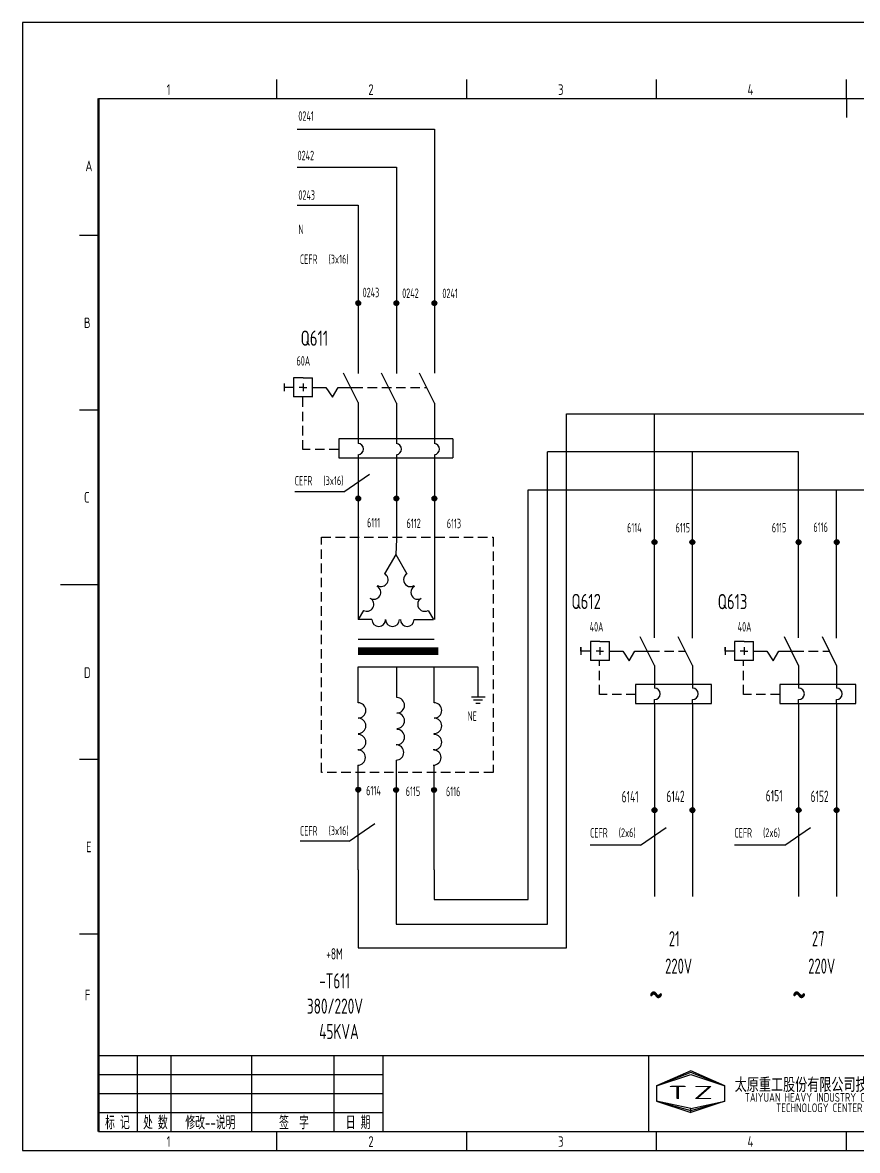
# Model space of a CAD drawing. Header units: millimetres. Extents: x -1988 to 7027, y -1849 to 2867.
# Drawn here: x 90.5 to 310.4, y 380.4 to 677.4 of the extents above; entities that cross this region are included whole.
import ezdxf
from ezdxf.enums import TextEntityAlignment as Align

# ---------------------------------------------------------------- set-up
doc = ezdxf.new("R2010")
doc.units = ezdxf.units.MM
doc.header["$LTSCALE"] = 10
doc.linetypes.add('DASHED2', pattern=[0.375, 0.25, -0.125])
doc.linetypes.add('HIDDEN', pattern=[0.375, 0.25, -0.125])
for name, color, linetype in [('01', 7, 'Continuous'), ('CONTINUOUS', 7, 'Continuous'), ('DASHED', 7, 'HIDDEN')]:
    doc.layers.add(name, color=color, linetype=linetype)
doc.styles.add('ROMAN', font='ROMANC.shx', dxfattribs={"width": 0.7, "height": 0.7})
doc.styles.add('ROMANS', font='romans', dxfattribs={"width": 0.67, "bigfont": 'hzlib'})
doc.styles.get("Standard").update_dxf_attribs({"font": 'isocp', "width": 0.707, "bigfont": 'intecad.shx'})

msp = doc.modelspace()

# ---------------------------------------------------------------- hatches: boundary and pattern name
h = msp.add_hatch()
h.set_pattern_fill('ANGLE', scale=0.1, style=0)
h.set_pattern_definition([(0, (-651.0083, 376.28814), (0, 0.6985), [0.508, -0.1905]), (90, (-651.0083, 376.28814), (-0.6985, 4e-17), [0.508, -0.1905])])
h.paths.add_polyline_path([(178.27, 603.56, 1), (179.51, 603.56, 1)])
h = msp.add_hatch()
h.set_pattern_fill('ANGLE', scale=0.01, style=0)
h.set_pattern_definition([(0, (-652.03515, 389.76337), (0, 0.06985), [0.0508, -0.01905]), (90, (-652.03515, 389.76337), (-0.06985, 4e-18), [0.0508, -0.01905])])
h.paths.add_polyline_path([(178.27, 603.56, 1), (179.51, 603.56, 1)])
h = msp.add_hatch()
h.set_pattern_fill('ANGLE', scale=0.01, style=0)
h.set_pattern_definition([(0, (-641.965094, 389.76337), (0, 0.06985), [0.0508, -0.01905]), (90, (-641.965094, 389.76337), (-0.06985, 4e-18), [0.0508, -0.01905])])
h.paths.add_polyline_path([(188.34, 603.56, 1), (189.58, 603.56, 1)])
h = msp.add_hatch()
h.set_pattern_fill('ANGLE', scale=0.1, style=0)
h.set_pattern_definition([(0, (-640.93826, 376.28814), (0, 0.6985), [0.508, -0.1905]), (90, (-640.93826, 376.28814), (-0.6985, 4e-17), [0.508, -0.1905])])
h.paths.add_polyline_path([(188.34, 603.56, 1), (189.58, 603.56, 1)])
h = msp.add_hatch()
h.set_pattern_fill('ANGLE', scale=0.1, style=0)
h.set_pattern_definition([(0, (-630.93826, 376.28814), (0, 0.6985), [0.508, -0.1905]), (90, (-630.93826, 376.28814), (-0.6985, 4e-17), [0.508, -0.1905])])
h.paths.add_polyline_path([(198.34, 603.56, 1), (199.58, 603.56, 1)])
h = msp.add_hatch()
h.set_pattern_fill('ANGLE', scale=0.01, style=0)
h.set_pattern_definition([(0, (-631.965094, 389.76337), (0, 0.06985), [0.0508, -0.01905]), (90, (-631.965094, 389.76337), (-0.06985, 4e-18), [0.0508, -0.01905])])
h.paths.add_polyline_path([(198.34, 603.56, 1), (199.58, 603.56, 1)])
h = msp.add_hatch()
h.set_pattern_fill('ANGLE', scale=0.01, style=0)
h.set_pattern_definition([(0, (-652.03515, 338.328755), (0, 0.06985), [0.0508, -0.01905]), (90, (-652.03515, 338.328755), (-0.06985, 4e-18), [0.0508, -0.01905])])
h.paths.add_polyline_path([(178.27, 552.12, 1), (179.51, 552.12, 1)])
h = msp.add_hatch()
h.set_pattern_fill('ANGLE', scale=0.1, style=0)
h.set_pattern_definition([(0, (-651.0083, 324.8535), (0, 0.6985), [0.508, -0.1905]), (90, (-651.0083, 324.8535), (-0.6985, 4e-17), [0.508, -0.1905])])
h.paths.add_polyline_path([(178.27, 552.12, 1), (179.51, 552.12, 1)])
h = msp.add_hatch()
h.set_pattern_fill('ANGLE', scale=0.1, style=0)
h.set_pattern_definition([(0, (-640.93826, 324.8535), (0, 0.6985), [0.508, -0.1905]), (90, (-640.93826, 324.8535), (-0.6985, 4e-17), [0.508, -0.1905])])
h.paths.add_polyline_path([(188.34, 552.12, 1), (189.58, 552.12, 1)])
h = msp.add_hatch()
h.set_pattern_fill('ANGLE', scale=0.01, style=0)
h.set_pattern_definition([(0, (-641.965094, 338.328755), (0, 0.06985), [0.0508, -0.01905]), (90, (-641.965094, 338.328755), (-0.06985, 4e-18), [0.0508, -0.01905])])
h.paths.add_polyline_path([(188.34, 552.12, 1), (189.58, 552.12, 1)])
h = msp.add_hatch()
h.set_pattern_fill('ANGLE', scale=0.01, style=0)
h.set_pattern_definition([(0, (-631.965094, 338.328755), (0, 0.06985), [0.0508, -0.01905]), (90, (-631.965094, 338.328755), (-0.06985, 4e-18), [0.0508, -0.01905])])
h.paths.add_polyline_path([(198.34, 552.12, 1), (199.58, 552.12, 1)])
h = msp.add_hatch()
h.set_pattern_fill('ANGLE', scale=0.1, style=0)
h.set_pattern_definition([(0, (-630.93826, 324.8535), (0, 0.6985), [0.508, -0.1905]), (90, (-630.93826, 324.8535), (-0.6985, 4e-17), [0.508, -0.1905])])
h.paths.add_polyline_path([(198.34, 552.12, 1), (199.58, 552.12, 1)])
h = msp.add_hatch()
h.set_pattern_fill('ANGLE', scale=0.01, style=0)
h.set_pattern_definition([(0, (-573.98369, 326.7962), (0, 0.06985), [0.0508, -0.01905]), (90, (-573.98369, 326.7962), (-0.06985, 4e-18), [0.0508, -0.01905])])
h.paths.add_polyline_path([(256.32, 540.59, 1), (257.56, 540.59, 1)])
h = msp.add_hatch()
h.set_pattern_fill('ANGLE', scale=0.1, style=0)
h.set_pattern_definition([(0, (-572.95685, 313.321), (0, 0.6985), [0.508, -0.1905]), (90, (-572.95685, 313.321), (-0.6985, 4e-17), [0.508, -0.1905])])
h.paths.add_polyline_path([(256.32, 540.59, 1), (257.56, 540.59, 1)])
h = msp.add_hatch()
h.set_pattern_fill('ANGLE', scale=0.1, style=0)
h.set_pattern_definition([(0, (-562.9869, 313.321), (0, 0.6985), [0.508, -0.1905]), (90, (-562.9869, 313.321), (-0.6985, 4e-17), [0.508, -0.1905])])
h.paths.add_polyline_path([(266.29, 540.59, 1), (267.53, 540.59, 1)])
h = msp.add_hatch()
h.set_pattern_fill('ANGLE', scale=0.01, style=0)
h.set_pattern_definition([(0, (-564.01375, 326.7962), (0, 0.06985), [0.0508, -0.01905]), (90, (-564.01375, 326.7962), (-0.06985, 4e-18), [0.0508, -0.01905])])
h.paths.add_polyline_path([(266.29, 540.59, 1), (267.53, 540.59, 1)])
h = msp.add_hatch()
h.set_pattern_fill('ANGLE', scale=0.01, style=0)
h.set_pattern_definition([(0, (-536.0409, 326.7962), (0, 0.06985), [0.0508, -0.01905]), (90, (-536.0409, 326.7962), (-0.06985, 4e-18), [0.0508, -0.01905])])
h.paths.add_polyline_path([(294.26, 540.59, 1), (295.51, 540.59, 1)])
h = msp.add_hatch()
h.set_pattern_fill('ANGLE', scale=0.1, style=0)
h.set_pattern_definition([(0, (-535.0141, 313.321), (0, 0.6985), [0.508, -0.1905]), (90, (-535.0141, 313.321), (-0.6985, 4e-17), [0.508, -0.1905])])
h.paths.add_polyline_path([(294.26, 540.59, 1), (295.51, 540.59, 1)])
h = msp.add_hatch()
h.set_pattern_fill('ANGLE', scale=0.1, style=0)
h.set_pattern_definition([(0, (-524.9371, 313.321), (0, 0.6985), [0.508, -0.1905]), (90, (-524.9371, 313.321), (-0.6985, 4e-17), [0.508, -0.1905])])
h.paths.add_polyline_path([(304.34, 540.59, 1), (305.58, 540.59, 1)])
h = msp.add_hatch()
h.set_pattern_fill('ANGLE', scale=0.01, style=0)
h.set_pattern_definition([(0, (-525.96396, 326.7962), (0, 0.06985), [0.0508, -0.01905]), (90, (-525.96396, 326.7962), (-0.06985, 4e-18), [0.0508, -0.01905])])
h.paths.add_polyline_path([(304.34, 540.59, 1), (305.58, 540.59, 1)])
h = msp.add_hatch()
h.set_pattern_fill('ANGLE', scale=0.01, style=0)
h.set_pattern_definition([(0, (-652.027266, 261.612176), (0, 0.06985), [0.0508, -0.01905]), (90, (-652.027266, 261.612176), (-0.06985, 4e-18), [0.0508, -0.01905])])
h.paths.add_polyline_path([(178.28, 475.41, 1), (179.52, 475.41, 1)])
h = msp.add_hatch()
h.set_pattern_fill('ANGLE', scale=0.1, style=0)
h.set_pattern_definition([(0, (-651.0004, 248.13695), (0, 0.6985), [0.508, -0.1905]), (90, (-651.0004, 248.13695), (-0.6985, 4e-17), [0.508, -0.1905])])
h.paths.add_polyline_path([(178.28, 475.41, 1), (179.52, 475.41, 1)])
h = msp.add_hatch()
h.set_pattern_fill('ANGLE', scale=0.1, style=0)
h.set_pattern_definition([(0, (-641.0168, 248.0881), (0, 0.6985), [0.508, -0.1905]), (90, (-641.0168, 248.0881), (-0.6985, 4e-17), [0.508, -0.1905])])
h.paths.add_polyline_path([(188.26, 475.36, 1), (189.51, 475.36, 1)])
h = msp.add_hatch()
h.set_pattern_fill('ANGLE', scale=0.01, style=0)
h.set_pattern_definition([(0, (-642.04363, 261.5633), (0, 0.06985), [0.0508, -0.01905]), (90, (-642.04363, 261.5633), (-0.06985, 4e-18), [0.0508, -0.01905])])
h.paths.add_polyline_path([(188.26, 475.36, 1), (189.51, 475.36, 1)])
h = msp.add_hatch()
h.set_pattern_fill('ANGLE', scale=0.01, style=0)
h.set_pattern_definition([(0, (-632.03858, 261.55146), (0, 0.06985), [0.0508, -0.01905]), (90, (-632.03858, 261.55146), (-0.06985, 4e-18), [0.0508, -0.01905])])
h.paths.add_polyline_path([(198.27, 475.34, 1), (199.51, 475.34, 1)])
h = msp.add_hatch()
h.set_pattern_fill('ANGLE', scale=0.1, style=0)
h.set_pattern_definition([(0, (-631.01175, 248.0762), (0, 0.6985), [0.508, -0.1905]), (90, (-631.01175, 248.0762), (-0.6985, 4e-17), [0.508, -0.1905])])
h.paths.add_polyline_path([(198.27, 475.34, 1), (199.51, 475.34, 1)])
h = msp.add_hatch()
h.set_pattern_fill('ANGLE', scale=0.1, style=0)
h.set_pattern_definition([(0, (-572.9564, 242.7522), (0, 0.6985), [0.508, -0.1905]), (90, (-572.9564, 242.7522), (-0.6985, 4e-17), [0.508, -0.1905])])
h.paths.add_polyline_path([(256.32, 470.02, 1), (257.57, 470.02, 1)])
h = msp.add_hatch()
h.set_pattern_fill('ANGLE', scale=0.01, style=0)
h.set_pattern_definition([(0, (-573.983236, 256.227464), (0, 0.06985), [0.0508, -0.01905]), (90, (-573.983236, 256.227464), (-0.06985, 4e-18), [0.0508, -0.01905])])
h.paths.add_polyline_path([(256.32, 470.02, 1), (257.57, 470.02, 1)])
h = msp.add_hatch()
h.set_pattern_fill('ANGLE', scale=0.01, style=0)
h.set_pattern_definition([(0, (-563.983236, 256.227464), (0, 0.06985), [0.0508, -0.01905]), (90, (-563.983236, 256.227464), (-0.06985, 4e-18), [0.0508, -0.01905])])
h.paths.add_polyline_path([(266.32, 470.02, 1), (267.57, 470.02, 1)])
h = msp.add_hatch()
h.set_pattern_fill('ANGLE', scale=0.1, style=0)
h.set_pattern_definition([(0, (-562.9564, 242.7522), (0, 0.6985), [0.508, -0.1905]), (90, (-562.9564, 242.7522), (-0.6985, 4e-17), [0.508, -0.1905])])
h.paths.add_polyline_path([(266.32, 470.02, 1), (267.57, 470.02, 1)])
h = msp.add_hatch()
h.set_pattern_fill('ANGLE', scale=0.01, style=0)
h.set_pattern_definition([(0, (-536.02056, 256.227464), (0, 0.06985), [0.0508, -0.01905]), (90, (-536.02056, 256.227464), (-0.06985, 4e-18), [0.0508, -0.01905])])
h.paths.add_polyline_path([(294.29, 470.02, 1), (295.53, 470.02, 1)])
h = msp.add_hatch()
h.set_pattern_fill('ANGLE', scale=0.1, style=0)
h.set_pattern_definition([(0, (-534.9937, 242.7522), (0, 0.6985), [0.508, -0.1905]), (90, (-534.9937, 242.7522), (-0.6985, 4e-17), [0.508, -0.1905])])
h.paths.add_polyline_path([(294.29, 470.02, 1), (295.53, 470.02, 1)])
h = msp.add_hatch()
h.set_pattern_fill('ANGLE', scale=0.1, style=0)
h.set_pattern_definition([(0, (-524.9937, 242.7522), (0, 0.6985), [0.508, -0.1905]), (90, (-524.9937, 242.7522), (-0.6985, 4e-17), [0.508, -0.1905])])
h.paths.add_polyline_path([(304.29, 470.02, 1), (305.53, 470.02, 1)])
h = msp.add_hatch()
h.set_pattern_fill('ANGLE', scale=0.01, style=0)
h.set_pattern_definition([(0, (-526.02056, 256.227464), (0, 0.06985), [0.0508, -0.01905]), (90, (-526.02056, 256.227464), (-0.06985, 4e-18), [0.0508, -0.01905])])
h.paths.add_polyline_path([(304.29, 470.02, 1), (305.53, 470.02, 1)])

# ---------------------------------------------------------------- linework, layer by layer
for p, q in [((162.86, 649.3), (198.96, 649.3)), ((162.86, 639.3), (188.96, 639.3)), ((162.86, 629.3), (178.89, 629.3)), ((233.72, 433.75), (233.72, 574.37)), ((287, 574.37), (332.18, 574.37)), ((294.91, 564.39), (228.79, 564.39)), ((228.79, 440), (228.79, 564.39)), ((175.09, 553.83), (181.85, 558.49)), ((175.09, 553.83), (162.22, 553.83)), ((162.22, 553.83), (162.22, 553.83)), ((223.66, 446.53), (223.66, 554.38)), ((188.96, 541.39), (188.79, 537.36)), ((188.79, 537.36), (185.86, 532.28)), ((188.79, 537.36), (191.72, 532.28)), ((180.27, 522.62), (178.89, 520.23)), ((182.48, 520.23), (178.89, 520.23)), ((193.64, 520.23), (198.69, 520.23)), ((197.3, 522.62), (198.69, 520.23)), ((178.89, 515.01), (198.89, 515.01)), ((178.89, 507.73), (198.89, 507.73)), ((178.89, 504.37), (178.89, 507.73)), ((189.08, 504.7), (189.08, 505.71)), ((198.89, 507.73), (205.69, 507.73)), ((205.69, 507.73), (210.44, 507.73)), ((210.44, 507.73), (210.44, 500.03)), ((198.89, 503.36), (198.89, 504.35)), ((208.71, 499.89), (212.35, 499.89)), ((209.28, 499.05), (211.66, 499.05)), ((209.87, 498.23), (211, 498.23)), ((256.94, 498.14), (256.94, 447.29)), ((266.94, 498.14), (266.94, 447.29)), ((294.91, 498.14), (294.91, 447.29)), ((304.91, 498.14), (304.91, 447.29)), ((188.87, 483.19), (188.87, 454.29)), ((176.5, 461.85), (183.27, 466.52)), ((253.22, 460.82), (259.98, 465.48)), ((291.23, 460.82), (298, 465.48)), ((176.5, 461.85), (163.61, 461.85)), ((253.22, 460.82), (240.01, 460.82)), ((291.23, 460.82), (278.03, 460.82)), ((178.89, 454.29), (178.89, 433.75)), ((188.87, 454.29), (188.87, 440)), ((198.89, 454.29), (198.89, 446.53)), ((198.89, 446.53), (223.66, 446.53)), ((188.87, 440), (228.79, 440)), ((178.89, 433.75), (233.72, 433.75))]:
    msp.add_line(p, q)
at = {"linetype": 'Continuous'}
for p, q in [((198.96, 649.3), (198.96, 585.06)), ((188.96, 639.3), (188.96, 585.06)), ((178.89, 629.3), (178.89, 585.06)), ((233.72, 574.37), (287, 574.37)), ((223.66, 554.38), (342.18, 554.38)), ((178.89, 541.39), (178.89, 520.23)), ((185.86, 532.29), (185.85, 532.28)), ((185.86, 532.29), (185.86, 532.28)), ((184.03, 529.13), (183.92, 528.93)), ((193.55, 529.13), (193.66, 528.93)), ((189.08, 499.64), (189.08, 507.73)), ((198.89, 498.29), (198.89, 507.73)), ((178.89, 498.29), (178.89, 504.37)), ((198.89, 489.94), (198.89, 490.19)), ((198.89, 485.88), (198.89, 485.89)), ((178.89, 454.29), (178.89, 481.84)), ((198.89, 454.29), (198.89, 481.85))]:
    msp.add_line(p, q, dxfattribs=at)
at = {"color": 7}
msp.add_line((203.78, 567.76), (203.78, 562.76), dxfattribs=at)
at = {"linetype": 'DASHED2'}
msp.add_lwpolyline([(169.19, 541.91), (214.45, 541.91), (214.45, 479.94), (169.19, 479.94)], close=True, dxfattribs=at)
at = {"color": 0, "const_width": 2}
msp.add_lwpolyline([(200.01, 511.91), (178.82, 511.91)], dxfattribs=at)
msp.add_lwpolyline([(214.45, 479.94), (214.45, 479.94), (214.45, 479.94), (214.45, 479.94)], close=True)
at = {"color": 7}
for centre in [(178.89, 603.56), (188.96, 603.56), (198.96, 603.56), (178.89, 552.12), (188.96, 552.12), (198.96, 552.12), (256.94, 540.59), (266.91, 540.59), (294.89, 540.59), (304.96, 540.59), (178.9, 475.41), (188.88, 475.36), (198.89, 475.34), (256.94, 470.02), (266.94, 470.02), (294.91, 470.02), (304.91, 470.02)]:
    msp.add_circle(centre, 0.621, dxfattribs=at)
at = {"linetype": 'Continuous'}
for centre, radius, start, end in [((184.94, 530.71), 1.82, 240, 60), ((192.63, 530.71), 1.82, 120, 300), ((183.01, 527.35), 1.82, 240, 60), ((194.57, 527.35), 1.82, 120, 300), ((181.18, 524.2), 1.82, 240, 60), ((196.39, 524.2), 1.82, 120, 300), ((184.3, 520.23), 1.82, 180, 0), ((187.94, 520.23), 1.82, 180, 0), ((191.82, 520.23), 1.82, 180, 0), ((189.08, 497.61), 2.03, 270, 90), ((178.89, 496.27), 2.03, 270, 90), ((198.89, 496.27), 2.03, 270, 90), ((178.89, 492.22), 2.03, 270, 90), ((189.08, 493.56), 2.03, 270, 90), ((198.89, 492.22), 2.03, 270, 90), ((189.08, 489.26), 2.03, 270, 90), ((178.89, 487.92), 2.03, 270, 90), ((188.87, 485.21), 2.03, 270, 90), ((198.89, 487.92), 2.03, 270, 90), ((178.78, 483.87), 2.03, 270, 90), ((198.68, 483.87), 2.03, 270, 90)]:
    msp.add_arc(centre, radius, start, end, dxfattribs=at)
at = {"layer": 'CONTINUOUS', "color": 3}
for p, q in [((510.49, 677.41), (90.49, 677.41)), ((90.49, 677.41), (90.49, 380.41)), ((90.49, 380.41), (510.49, 380.41))]:
    msp.add_line(p, q, dxfattribs=at)
at = {"layer": 'CONTINUOUS', "linetype": 'Continuous'}
for p, q in [((157.49, 657.41), (157.49, 662.41)), ((207.49, 657.41), (207.49, 662.41)), ((257.49, 657.41), (257.49, 662.41)), ((105.49, 621.41), (110.49, 621.41)), ((105.49, 575.41), (110.49, 575.41)), ((100.49, 529.41), (110.49, 529.41)), ((105.49, 483.41), (110.49, 483.41)), ((105.49, 437.41), (110.49, 437.41)), ((110.49, 405.41), (505.49, 405.41)), ((120.77, 385.41), (120.77, 405.41)), ((129.59, 385.41), (129.59, 405.41)), ((150.83, 405.41), (150.83, 385.41)), ((172.49, 405.41), (172.49, 385.41)), ((185.49, 385.41), (185.49, 405.41)), ((255.49, 385.41), (255.49, 405.41)), ((266.49, 401.41), (257.49, 397.41)), ((275.49, 397.41), (266.49, 401.41)), ((110.49, 400.41), (185.49, 400.41)), ((266.49, 400.91), (257.49, 397.41)), ((257.49, 397.41), (266.49, 400.41)), ((275.49, 397.41), (266.49, 400.91)), ((266.49, 400.41), (275.49, 397.41)), ((110.49, 395.41), (185.49, 395.41)), ((257.49, 397.41), (257.49, 393.41)), ((275.49, 393.41), (275.49, 397.41)), ((257.49, 393.41), (266.49, 390.41)), ((266.49, 391.41), (257.49, 393.41)), ((257.49, 393.41), (266.49, 390.91)), ((266.49, 390.91), (275.49, 393.41)), ((275.49, 393.41), (266.49, 390.41)), ((266.49, 391.41), (275.49, 393.41)), ((110.49, 390.41), (185.49, 390.41)), ((266.49, 390.41), (266.49, 391.41)), ((266.49, 390.41), (266.49, 391.41)), ((157.49, 380.41), (157.49, 385.41)), ((207.49, 380.41), (207.49, 385.41)), ((257.49, 380.41), (257.49, 385.41))]:
    msp.add_line(p, q, dxfattribs=at)
at = {"layer": 'CONTINUOUS'}
for p, q in [((307.49, 657.41), (307.49, 662.41)), ((110.49, 657.41), (505.49, 657.41)), ((307.49, 657.41), (307.49, 652.41)), ((178.89, 609.97), (178.89, 585.01)), ((178.89, 603.87), (178.89, 603.5)), ((188.96, 604.97), (188.96, 585.01)), ((188.96, 603.87), (188.96, 603.5)), ((198.96, 603.87), (198.96, 603.5)), ((159.39, 582.34), (159.39, 580.34)), ((161.89, 583.84), (161.89, 578.84)), ((164.39, 583.84), (161.89, 583.84)), ((164.39, 583.84), (166.89, 583.84)), ((164.39, 582.34), (164.39, 580.34)), ((166.89, 578.84), (166.89, 583.84)), ((178.89, 577.34), (175.03, 585.07)), ((188.96, 577.2), (185.03, 585.07)), ((198.96, 577.2), (195.03, 585.07)), ((161.89, 581.34), (159.39, 581.34)), ((164.39, 581.34), (163.39, 581.34)), ((164.39, 581.34), (165.39, 581.34)), ((166.89, 581.34), (170.41, 581.34)), ((170.41, 581.34), (172.09, 578.8)), ((172.09, 578.8), (173.6, 581.32)), ((173.6, 581.32), (177.63, 581.32)), ((166.91, 578.84), (161.89, 578.84)), ((178.89, 577.34), (178.89, 566.59)), ((188.96, 577.2), (188.96, 566.58)), ((198.96, 577.2), (198.96, 566.58)), ((256.94, 515.43), (256.94, 574.37)), ((203.78, 567.76), (173.78, 567.76)), ((173.78, 567.76), (173.78, 562.76)), ((266.94, 515.3), (266.94, 564.39)), ((294.91, 515.43), (294.91, 564.39)), ((173.78, 562.76), (203.78, 562.76)), ((178.89, 563.6), (178.89, 541.39)), ((188.96, 563.61), (188.96, 541.39)), ((198.96, 563.61), (198.96, 520.23)), ((178.89, 552.43), (178.89, 552.07)), ((188.96, 552.43), (188.96, 552.07)), ((198.96, 552.43), (198.96, 552.07)), ((304.91, 515.3), (304.91, 554.38)), ((256.94, 540.9), (256.94, 540.53)), ((266.91, 540.9), (266.91, 540.53)), ((294.89, 540.9), (294.89, 540.53)), ((304.96, 540.9), (304.96, 540.53)), ((240.05, 514.39), (240.05, 509.39)), ((242.55, 514.39), (240.05, 514.39)), ((242.55, 514.39), (245.05, 514.39)), ((245.05, 509.39), (245.05, 514.39)), ((256.94, 508.12), (253.19, 515.62)), ((266.94, 508.12), (263.19, 515.62)), ((280.52, 514.39), (278.02, 514.39)), ((278.02, 514.39), (278.02, 509.39)), ((280.52, 514.39), (283.02, 514.39)), ((283.02, 509.39), (283.02, 514.39)), ((294.91, 508.12), (291.16, 515.62)), ((304.91, 508.12), (301.16, 515.62)), ((237.55, 512.89), (237.55, 510.89)), ((237.55, 511.89), (237.55, 512.89)), ((240.05, 511.89), (237.55, 511.89)), ((242.55, 511.89), (241.55, 511.89)), ((242.55, 512.89), (242.55, 510.89)), ((242.55, 511.89), (243.55, 511.89)), ((245.05, 511.89), (248.58, 511.89)), ((248.58, 511.89), (250.26, 509.35)), ((250.26, 509.35), (251.77, 511.87)), ((251.77, 511.87), (255.8, 511.87)), ((275.52, 511.89), (275.52, 512.89)), ((275.52, 512.89), (275.52, 510.89)), ((278.02, 511.89), (275.52, 511.89)), ((280.52, 511.89), (279.52, 511.89)), ((280.52, 512.89), (280.52, 510.89)), ((280.52, 511.89), (281.52, 511.89)), ((283.02, 511.89), (286.54, 511.89)), ((286.54, 511.89), (288.22, 509.35)), ((288.22, 509.35), (289.73, 511.87)), ((289.73, 511.87), (293.76, 511.87)), ((245.08, 509.39), (240.05, 509.39)), ((256.94, 508.12), (256.94, 503.12)), ((266.94, 508.12), (266.94, 503.12)), ((283.04, 509.39), (278.02, 509.39)), ((294.91, 508.12), (294.91, 503.12)), ((304.91, 508.12), (304.91, 503.12)), ((251.94, 503.12), (251.94, 498.14)), ((271.99, 503.12), (251.94, 503.12)), ((256.94, 504.14), (256.94, 502.14)), ((266.94, 504.14), (266.94, 502.14)), ((271.99, 498.14), (271.99, 503.12)), ((309.95, 503.12), (289.91, 503.12)), ((289.91, 503.12), (289.91, 498.14)), ((294.91, 504.14), (294.91, 502.14)), ((304.91, 504.14), (304.91, 502.14)), ((309.95, 498.14), (309.95, 503.12)), ((256.94, 498.14), (256.94, 499.14)), ((266.94, 498.14), (266.94, 499.14)), ((294.91, 498.14), (294.91, 499.14)), ((304.91, 498.14), (304.91, 499.14)), ((251.94, 498.14), (271.99, 498.14)), ((289.91, 498.14), (309.95, 498.14)), ((256.94, 470.33), (256.94, 469.97)), ((266.94, 470.33), (266.94, 469.97)), ((294.91, 470.33), (294.91, 469.97)), ((304.91, 470.33), (304.91, 469.97)), ((110.49, 385.41), (505.49, 385.41)), ((307.49, 380.41), (307.49, 385.41))]:
    msp.add_line(p, q, dxfattribs=at)
at = {"layer": 'CONTINUOUS', "lineweight": 50}
msp.add_line((110.49, 657.41), (110.49, 385.41), dxfattribs=at)
at = {"layer": 'CONTINUOUS'}
for centre, start, end in [((178.78, 565.09), 274.3596, 85.6404), ((188.78, 565.09), 277.049, 82.951), ((198.78, 565.09), 277.049, 82.951), ((256.94, 500.64), 270, 90), ((266.94, 500.64), 270, 90), ((294.91, 500.64), 270, 90), ((304.91, 500.64), 270, 90)]:
    msp.add_arc(centre, 1.5, start, end, dxfattribs=at)
at = {"layer": 'DASHED'}
for p, q in [((177.63, 581.32), (196.9, 581.32)), ((164.27, 564.94), (164.27, 578.84)), ((173.78, 564.94), (164.27, 564.94))]:
    msp.add_line(p, q, dxfattribs=at)
at = {"layer": 'DASHED', "color": 255}
for p, q in [((255.8, 511.87), (265.07, 511.87)), ((293.76, 511.87), (303.03, 511.87)), ((242.43, 500.49), (242.43, 509.39)), ((280.39, 500.49), (280.39, 509.39)), ((252, 500.49), (242.43, 500.49)), ((289.96, 500.49), (280.39, 500.49))]:
    msp.add_line(p, q, dxfattribs=at)

# ---------------------------------------------------------------- texts
at = {"width": 0.67}
for s, height, p in [('0241', 2.5, (163.13, 651.54)), ('0242', 2.5, (162.93, 641.16)), ('0243', 2.5, (163.14, 630.74)), ('N', 2.5, (163.14, 621.69)), ('CEFR', 2.5, (163.54, 613.83)), ('0243', 2.5, (180.06, 605.08)), ('0242', 2.5, (190.48, 604.89)), ('0241', 2.5, (201.07, 604.84)), ('60A', 2.5, (162.65, 587.08)), ('CEFR', 2.5, (162.19, 555.5)), ('6111', 2.5, (181.22, 544.48)), ('6112', 2.5, (191.63, 544.3)), ('6113', 2.5, (202.23, 544.25)), ('6114', 2.5, (249.72, 543.14)), ('6115', 2.5, (262.49, 543.14)), ('6115', 2.5, (287.84, 543.14)), ('6116', 2.5, (298.8, 543.28)), ('40A', 2.5, (239.86, 517.04)), ('40A', 2.5, (278.85, 517.04)), ('NE', 2.5, (207.7, 493.52)), ('6114', 2.5, (181, 473.92)), ('6115', 2.5, (191.42, 473.74)), ('6116', 2.5, (202.01, 473.68)), ('CEFR', 2.5, (163.56, 463.31)), ('CEFR', 2.5, (239.98, 462.79)), ('CEFR', 2.5, (278, 462.79)), ('21', 4, (260.71, 434.15)), ('27', 4, (298.4, 434.15)), ('220V ', 4, (259.74, 426.95)), ('220V ', 4, (297.43, 426.95))]:
    msp.add_text(s, height=height, dxfattribs=at).set_placement(p)
at = {"attachment_point": 1}
for s, insert, char_height, width in [('(3x16)', (171.07, 616.27), 2.3, 5.272), ('(3x16)', (169.72, 557.94), 2.3, 5.272), ('(3x16)', (171.09, 465.76), 2.3, 5.272), ('(2x6)', (247.51, 465.24), 2.3, 5.2718), ('(2x6)', (285.53, 465.24), 2.3, 5.2718), ('  -T611\\P380/220V\\P  45KVA', (165.38, 427.07), 4, 18.07)]:
    msp.add_mtext(s, dxfattribs=dict(at, insert=insert, char_height=char_height, width=width))
at = {"layer": '01', "linetype": 'HIDDEN', "width": 0.67}
for s, height, p in [('6151', 3, (286.25, 472.3)), ('6141', 3, (248.28, 472.05)), ('6142', 3, (260.08, 472.15)), ('6152', 3, (298.05, 472.15)), ('+8M', 3, (170.47, 430.67)), ('~', 9.53, (255.39, 416.39)), ('~', 9.53, (293.08, 416.39))]:
    msp.add_text(s, height=height, dxfattribs=at).set_placement(p)
at = {"layer": 'CONTINUOUS', "linetype": 'Continuous', "style": 'ROMAN'}
for s, height, width, p in [('1', 2.8, 0.7, (128.42, 658.35)), ('2', 2.8, 0.7, (181.57, 658.35)), ('3', 2.8, 0.7, (231.55, 658.35)), ('4', 2.8, 0.7, (281.44, 658.35)), ('A', 2.8, 0.7, (107.05, 638.26)), ('B', 2.8, 0.7, (106.66, 596.94)), ('C', 2.8, 0.7, (106.66, 551)), ('D', 2.8, 0.7, (106.66, 504.83)), ('E', 2.8, 0.7, (107.22, 458.94)), ('F', 2.8, 0.7, (106.87, 419.94)), ('T', 3.5, 1.8, (260.49, 393.91)), ('Z', 3.5, 1.8, (267.19, 393.91)), ('1', 2.8, 0.7, (128.42, 381.35)), ('2', 2.8, 0.7, (181.57, 381.35)), ('3', 2.8, 0.7, (231.55, 381.35)), ('4', 2.8, 0.7, (281.44, 381.35))]:
    msp.add_text(s, height=height, dxfattribs=dict(at, width=width)).set_placement(p)
at = {"layer": 'CONTINUOUS', "style": 'ROMANS', "width": 0.67}
for s, p in [('Q611 ', (163.72, 592.3)), ('Q612  ', (235.06, 522.98)), ('Q613', (273.58, 522.93))]:
    msp.add_text(s, height=4, dxfattribs=at).set_placement(p)
at = {"layer": 'CONTINUOUS', "width": 0.67}
for s, p in [('标 记', (115.49, 387.91)), ('处 数', (125.49, 387.91)), ('修改--说明', (139.96, 387.91)), ('签  字', (161.99, 387.91)), ('日 期', (178.86, 387.91))]:
    msp.add_text(s, height=3.5, dxfattribs=at).set_placement(p, align=Align.MIDDLE)
at = {"layer": 'CONTINUOUS', "insert": (300.35, 394.97), "char_height": 3.3, "width": 50, "attachment_point": 5, "line_spacing_factor": 0.7125}
msp.add_mtext('{\\f宋体|b0|i0|c134|p2;太原重工股份有限公司技术中心\\P\\Fromans.shx;\\H0.6969x;TAIYUAN HEAVY INDUSTRY CO., LTD\\PTECHNOLOGY CENTER}', dxfattribs=at)

doc.saveas('drawing.dxf')
